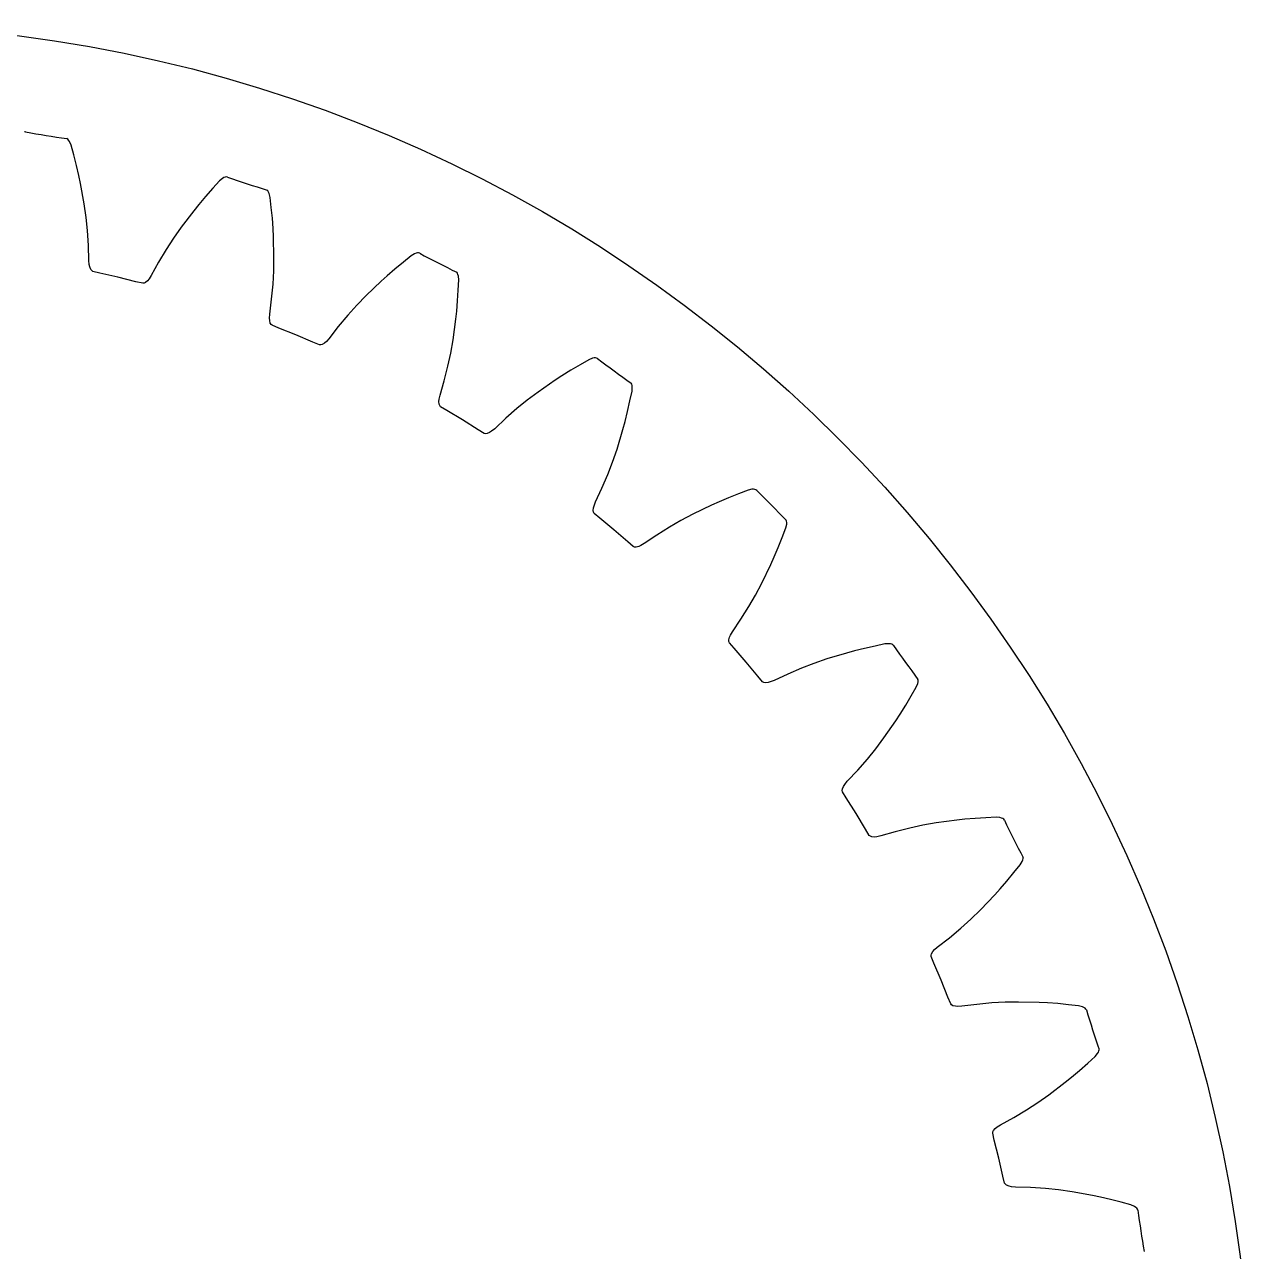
# Model space of a CAD drawing. Extents: x -33.8 to 33.8, y -33.8 to 33.8.
# Drawn here: x 4.42 to 33.75, y 4.42 to 33.75 of the extents above; entities that cross this region are included whole.
import ezdxf

# ---------------------------------------------------------------- set-up
doc = ezdxf.new("R2010")
doc.units = 0

msp = doc.modelspace()

# ---------------------------------------------------------------- linework, layer by layer
msp.add_circle((0, 0), 33.75)
msp.add_circle((0, 0), 33.75)
at = {"layer": 'layer0'}
for p, q in [((4.448, 31.184), (4.422, 31.183)), ((5.454, 31.007), (5.431, 31.024)), ((5.476, 30.983), (5.454, 31.007)), ((5.497, 30.951), (5.476, 30.983)), ((5.534, 30.864), (5.497, 30.951)), ((5.598, 30.632), (5.534, 30.864)), ((5.662, 30.379), (5.598, 30.632)), ((5.718, 30.14), (5.662, 30.379)), ((5.758, 29.949), (5.718, 30.14)), ((5.846, 29.461), (5.758, 29.949)), ((9.082, 30.013), (8.919, 29.835)), ((9.154, 30.073), (9.082, 30.013)), ((9.186, 30.092), (9.154, 30.073)), ((9.217, 30.104), (9.186, 30.092)), ((9.245, 30.108), (9.217, 30.104)), ((9.271, 30.105), (9.245, 30.108)), ((8.747, 29.638), (8.589, 29.451)), ((8.919, 29.835), (8.747, 29.638)), ((10.238, 29.772), (10.217, 29.792)), ((10.256, 29.745), (10.238, 29.772)), ((10.271, 29.71), (10.256, 29.745)), ((10.294, 29.619), (10.271, 29.71)), ((5.892, 29.141), (5.846, 29.461)), ((8.589, 29.451), (8.466, 29.298)), ((10.321, 29.38), (10.294, 29.619)), ((10.345, 29.119), (10.321, 29.38)), ((5.926, 28.823), (5.892, 29.141)), ((8.466, 29.298), (8.167, 28.904)), ((10.362, 28.874), (10.345, 29.119)), ((5.949, 28.468), (5.926, 28.823)), ((8.167, 28.904), (7.98, 28.64)), ((10.372, 28.679), (10.362, 28.874)), ((5.959, 28.106), (5.949, 28.468)), ((7.98, 28.64), (7.806, 28.372)), ((10.382, 28.184), (10.372, 28.679)), ((7.806, 28.372), (7.624, 28.066)), ((10.378, 27.86), (10.382, 28.184)), ((13.665, 28.222), (13.477, 28.072)), ((13.745, 28.271), (13.665, 28.222)), ((13.781, 28.285), (13.745, 28.271)), ((13.813, 28.291), (13.781, 28.285)), ((13.841, 28.291), (13.813, 28.291)), ((13.867, 28.284), (13.841, 28.291)), ((5.969, 28.011), (5.959, 28.106)), ((5.982, 27.958), (5.969, 28.011)), ((6.007, 27.897), (5.982, 27.958)), ((6.028, 27.869), (6.007, 27.897)), ((6.057, 27.85), (6.028, 27.869)), ((7.624, 28.066), (7.45, 27.748)), ((13.275, 27.905), (13.09, 27.745)), ((13.477, 28.072), (13.275, 27.905)), ((6.224, 27.808), (6.057, 27.85)), ((6.653, 27.712), (6.224, 27.808)), ((7.079, 27.603), (6.653, 27.712)), ((6.653, 27.712), (6.653, 27.712)), ((7.247, 27.564), (7.079, 27.603)), ((7.313, 27.583), (7.281, 27.568)), ((7.363, 27.626), (7.313, 27.583)), ((7.398, 27.668), (7.363, 27.626)), ((7.45, 27.748), (7.398, 27.668)), ((10.362, 27.541), (10.378, 27.86)), ((12.945, 27.613), (12.588, 27.271)), ((13.09, 27.745), (12.945, 27.613)), ((14.769, 27.804), (14.752, 27.827)), ((14.783, 27.774), (14.769, 27.804)), ((14.792, 27.737), (14.783, 27.774)), ((14.79, 27.403), (14.8, 27.644)), ((14.8, 27.644), (14.792, 27.737)), ((7.281, 27.568), (7.247, 27.564)), ((10.329, 27.187), (10.362, 27.541)), ((14.773, 27.142), (14.79, 27.403)), ((10.282, 26.828), (10.329, 27.187)), ((12.362, 27.039), (12.148, 26.801)), ((12.588, 27.271), (12.362, 27.039)), ((14.752, 26.898), (14.773, 27.142)), ((10.278, 26.733), (10.282, 26.828)), ((10.282, 26.678), (10.278, 26.733)), ((12.148, 26.801), (11.92, 26.528)), ((14.664, 26.213), (14.731, 26.704)), ((14.731, 26.704), (14.752, 26.898)), ((10.297, 26.614), (10.282, 26.678)), ((10.314, 26.583), (10.297, 26.614)), ((10.339, 26.56), (10.314, 26.583)), ((10.498, 26.492), (10.339, 26.56)), ((10.906, 26.33), (10.498, 26.492)), ((11.92, 26.528), (11.699, 26.241)), ((11.31, 26.156), (10.906, 26.33)), ((10.906, 26.33), (10.906, 26.33)), ((11.469, 26.091), (11.31, 26.156)), ((11.594, 26.134), (11.538, 26.1)), ((11.636, 26.17), (11.594, 26.134)), ((11.699, 26.241), (11.636, 26.17)), ((14.609, 25.894), (14.664, 26.213)), ((11.504, 26.09), (11.469, 26.091)), ((11.538, 26.1), (11.504, 26.09)), ((14.543, 25.581), (14.609, 25.894)), ((14.455, 25.237), (14.543, 25.581)), ((17.702, 25.619), (17.477, 25.485)), ((17.912, 25.737), (17.702, 25.619)), ((17.999, 25.773), (17.912, 25.737)), ((18.036, 25.781), (17.999, 25.773)), ((18.068, 25.782), (18.036, 25.781)), ((18.097, 25.777), (18.068, 25.782)), ((18.121, 25.766), (18.097, 25.777)), ((14.353, 24.889), (14.455, 25.237)), ((17.106, 25.248), (16.699, 24.966)), ((17.269, 25.355), (17.106, 25.248)), ((17.477, 25.485), (17.269, 25.355)), ((16.699, 24.966), (16.439, 24.772)), ((18.894, 24.752), (18.943, 24.988)), ((18.937, 25.151), (18.923, 25.177)), ((18.945, 25.12), (18.937, 25.151)), ((18.943, 24.988), (18.949, 25.082)), ((18.949, 25.082), (18.945, 25.12)), ((14.328, 24.741), (14.333, 24.796)), ((14.333, 24.676), (14.328, 24.741)), ((14.333, 24.796), (14.353, 24.889)), ((14.345, 24.642), (14.333, 24.676)), ((14.367, 24.615), (14.345, 24.642)), ((16.439, 24.772), (16.191, 24.571)), ((18.837, 24.497), (18.894, 24.752)), ((14.513, 24.524), (14.367, 24.615)), ((14.891, 24.3), (14.513, 24.524)), ((16.191, 24.571), (15.924, 24.337)), ((18.778, 24.259), (18.837, 24.497)), ((15.262, 24.065), (14.891, 24.3)), ((14.891, 24.3), (14.891, 24.3)), ((15.41, 23.976), (15.262, 24.065)), ((15.66, 24.088), (15.586, 24.028)), ((15.924, 24.337), (15.66, 24.088)), ((18.584, 23.596), (18.727, 24.07)), ((18.727, 24.07), (18.778, 24.259)), ((15.444, 23.969), (15.41, 23.976)), ((15.479, 23.974), (15.444, 23.969)), ((15.539, 23.999), (15.479, 23.974)), ((15.586, 24.028), (15.539, 23.999)), ((18.479, 23.29), (18.584, 23.596)), ((18.365, 22.991), (18.479, 23.29)), ((18.225, 22.665), (18.365, 22.991)), ((18.069, 22.337), (18.225, 22.665)), ((21.717, 22.618), (21.492, 22.534)), ((21.809, 22.64), (21.717, 22.618)), ((21.847, 22.642), (21.809, 22.64)), ((21.879, 22.638), (21.847, 22.642)), ((21.906, 22.629), (21.879, 22.638)), ((21.928, 22.614), (21.906, 22.629)), ((18.035, 22.248), (18.069, 22.337)), ((21.023, 22.342), (20.845, 22.261)), ((21.249, 22.437), (21.023, 22.342)), ((21.492, 22.534), (21.249, 22.437)), ((18.017, 22.13), (18.022, 22.195)), ((18.023, 22.095), (18.017, 22.13)), ((18.022, 22.195), (18.035, 22.248)), ((18.041, 22.065), (18.023, 22.095)), ((18.17, 21.952), (18.041, 22.065)), ((20.399, 22.046), (20.112, 21.895)), ((20.845, 22.261), (20.399, 22.046)), ((18.509, 21.671), (18.17, 21.952)), ((19.835, 21.736), (19.535, 21.546)), ((20.112, 21.895), (19.835, 21.736)), ((22.534, 21.492), (22.618, 21.717)), ((22.618, 21.717), (22.64, 21.809)), ((22.638, 21.879), (22.629, 21.906)), ((22.642, 21.847), (22.638, 21.879)), ((22.64, 21.809), (22.642, 21.847)), ((18.839, 21.381), (18.509, 21.671)), ((18.509, 21.671), (18.509, 21.671)), ((19.535, 21.546), (19.236, 21.341)), ((22.437, 21.249), (22.534, 21.492)), ((18.971, 21.27), (18.839, 21.381)), ((19.003, 21.258), (18.971, 21.27)), ((19.039, 21.257), (19.003, 21.258)), ((19.102, 21.273), (19.039, 21.257)), ((19.153, 21.294), (19.102, 21.273)), ((19.236, 21.341), (19.153, 21.294)), ((22.342, 21.023), (22.437, 21.249)), ((22.046, 20.399), (22.261, 20.845)), ((22.261, 20.845), (22.342, 21.023)), ((21.895, 20.112), (22.046, 20.399)), ((21.736, 19.835), (21.895, 20.112)), ((21.546, 19.535), (21.736, 19.835)), ((21.341, 19.236), (21.546, 19.535)), ((21.257, 19.039), (21.273, 19.102)), ((21.273, 19.102), (21.294, 19.153)), ((21.294, 19.153), (21.341, 19.236)), ((21.258, 19.003), (21.257, 19.039)), ((21.27, 18.971), (21.258, 19.003)), ((21.381, 18.839), (21.27, 18.971)), ((21.671, 18.509), (21.381, 18.839)), ((24.259, 18.778), (24.07, 18.727)), ((24.497, 18.837), (24.259, 18.778)), ((24.752, 18.894), (24.497, 18.837)), ((24.988, 18.943), (24.752, 18.894)), ((25.082, 18.949), (24.988, 18.943)), ((25.12, 18.945), (25.082, 18.949)), ((25.151, 18.937), (25.12, 18.945)), ((25.177, 18.923), (25.151, 18.937)), ((25.196, 18.905), (25.177, 18.923)), ((21.952, 18.17), (21.671, 18.509)), ((21.671, 18.509), (21.671, 18.509)), ((23.29, 18.479), (22.991, 18.365)), ((23.596, 18.584), (23.29, 18.479)), ((24.07, 18.727), (23.596, 18.584)), ((22.665, 18.225), (22.337, 18.069)), ((22.991, 18.365), (22.665, 18.225)), ((22.065, 18.041), (21.952, 18.17)), ((22.095, 18.023), (22.065, 18.041)), ((22.13, 18.017), (22.095, 18.023)), ((22.195, 18.022), (22.13, 18.017)), ((22.248, 18.035), (22.195, 18.022)), ((22.337, 18.069), (22.248, 18.035)), ((25.619, 17.702), (25.737, 17.912)), ((25.737, 17.912), (25.773, 17.999)), ((25.773, 17.999), (25.781, 18.036)), ((25.782, 18.068), (25.777, 18.097)), ((25.781, 18.036), (25.782, 18.068)), ((25.485, 17.477), (25.619, 17.702)), ((25.355, 17.269), (25.485, 17.477)), ((24.966, 16.699), (25.248, 17.106)), ((25.248, 17.106), (25.355, 17.269)), ((24.571, 16.191), (24.772, 16.439)), ((24.772, 16.439), (24.966, 16.699)), ((24.337, 15.924), (24.571, 16.191)), ((24.088, 15.66), (24.337, 15.924)), ((23.999, 15.539), (24.028, 15.586)), ((24.028, 15.586), (24.088, 15.66)), ((23.969, 15.444), (23.974, 15.479)), ((23.976, 15.41), (23.969, 15.444)), ((23.974, 15.479), (23.999, 15.539)), ((24.065, 15.262), (23.976, 15.41)), ((24.3, 14.891), (24.065, 15.262)), ((24.524, 14.513), (24.3, 14.891)), ((24.3, 14.891), (24.3, 14.891)), ((26.704, 14.731), (26.213, 14.664)), ((26.898, 14.752), (26.704, 14.731)), ((27.142, 14.773), (26.898, 14.752)), ((27.403, 14.79), (27.142, 14.773)), ((27.644, 14.8), (27.403, 14.79)), ((27.737, 14.792), (27.644, 14.8)), ((27.774, 14.783), (27.737, 14.792)), ((27.804, 14.769), (27.774, 14.783)), ((27.827, 14.752), (27.804, 14.769)), ((27.843, 14.731), (27.827, 14.752)), ((24.615, 14.367), (24.524, 14.513)), ((25.237, 14.455), (24.889, 14.353)), ((25.581, 14.543), (25.237, 14.455)), ((25.894, 14.609), (25.581, 14.543)), ((26.213, 14.664), (25.894, 14.609)), ((24.642, 14.345), (24.615, 14.367)), ((24.676, 14.333), (24.642, 14.345)), ((24.741, 14.328), (24.676, 14.333)), ((24.796, 14.333), (24.741, 14.328)), ((24.889, 14.353), (24.796, 14.333)), ((28.285, 13.781), (28.291, 13.813)), ((28.291, 13.813), (28.291, 13.841)), ((28.072, 13.477), (28.222, 13.665)), ((28.222, 13.665), (28.271, 13.745)), ((28.271, 13.745), (28.285, 13.781)), ((27.745, 13.09), (27.905, 13.275)), ((27.905, 13.275), (28.072, 13.477)), ((27.271, 12.588), (27.613, 12.945)), ((27.613, 12.945), (27.745, 13.09)), ((26.801, 12.148), (27.039, 12.362)), ((27.039, 12.362), (27.271, 12.588)), ((26.528, 11.92), (26.801, 12.148)), ((26.241, 11.699), (26.528, 11.92)), ((26.09, 11.504), (26.1, 11.538)), ((26.091, 11.469), (26.09, 11.504)), ((26.156, 11.31), (26.091, 11.469)), ((26.1, 11.538), (26.134, 11.594)), ((26.134, 11.594), (26.17, 11.636)), ((26.17, 11.636), (26.241, 11.699)), ((26.33, 10.906), (26.156, 11.31)), ((26.492, 10.498), (26.33, 10.906)), ((26.33, 10.906), (26.33, 10.906)), ((26.56, 10.339), (26.492, 10.498)), ((26.583, 10.314), (26.56, 10.339)), ((26.614, 10.297), (26.583, 10.314)), ((26.678, 10.282), (26.614, 10.297)), ((26.733, 10.278), (26.678, 10.282)), ((26.828, 10.282), (26.733, 10.278)), ((27.187, 10.329), (26.828, 10.282)), ((27.541, 10.362), (27.187, 10.329)), ((27.86, 10.378), (27.541, 10.362)), ((28.184, 10.382), (27.86, 10.378)), ((28.679, 10.372), (28.184, 10.382)), ((28.874, 10.362), (28.679, 10.372)), ((29.119, 10.345), (28.874, 10.362)), ((29.38, 10.321), (29.119, 10.345)), ((29.619, 10.294), (29.38, 10.321)), ((29.71, 10.271), (29.619, 10.294)), ((29.745, 10.256), (29.71, 10.271)), ((29.772, 10.238), (29.745, 10.256)), ((29.792, 10.217), (29.772, 10.238)), ((29.805, 10.194), (29.792, 10.217)), ((30.013, 9.082), (30.073, 9.154)), ((30.073, 9.154), (30.092, 9.186)), ((30.092, 9.186), (30.104, 9.217)), ((30.104, 9.217), (30.108, 9.245)), ((29.638, 8.747), (29.835, 8.919)), ((29.835, 8.919), (30.013, 9.082)), ((29.298, 8.466), (29.451, 8.589)), ((29.451, 8.589), (29.638, 8.747)), ((28.904, 8.167), (29.298, 8.466)), ((28.372, 7.806), (28.64, 7.98)), ((28.64, 7.98), (28.904, 8.167)), ((28.066, 7.624), (28.372, 7.806)), ((27.583, 7.313), (27.626, 7.363)), ((27.626, 7.363), (27.668, 7.398)), ((27.668, 7.398), (27.748, 7.45)), ((27.748, 7.45), (28.066, 7.624)), ((27.564, 7.247), (27.568, 7.281)), ((27.603, 7.079), (27.564, 7.247)), ((27.568, 7.281), (27.583, 7.313)), ((27.712, 6.653), (27.603, 7.079)), ((27.808, 6.224), (27.712, 6.653)), ((27.712, 6.653), (27.712, 6.653)), ((27.85, 6.057), (27.808, 6.224)), ((27.869, 6.028), (27.85, 6.057)), ((27.897, 6.007), (27.869, 6.028)), ((27.958, 5.982), (27.897, 6.007)), ((28.011, 5.969), (27.958, 5.982)), ((28.106, 5.959), (28.011, 5.969)), ((28.468, 5.949), (28.106, 5.959)), ((28.823, 5.926), (28.468, 5.949)), ((29.141, 5.892), (28.823, 5.926)), ((29.461, 5.846), (29.141, 5.892)), ((29.949, 5.758), (29.461, 5.846)), ((30.14, 5.718), (29.949, 5.758)), ((30.379, 5.662), (30.14, 5.718)), ((30.632, 5.598), (30.379, 5.662)), ((30.864, 5.534), (30.632, 5.598)), ((30.951, 5.497), (30.864, 5.534)), ((30.983, 5.476), (30.951, 5.497)), ((31.007, 5.454), (30.983, 5.476)), ((31.024, 5.431), (31.007, 5.454)), ((31.033, 5.406), (31.024, 5.431))]:
    msp.add_line(p, q, dxfattribs=at)
for centre, start, end in [((10.384, 64.408), 259.8703, 261.5614), ((20.332, 61.991), 250.8703, 252.5614), ((29.779, 58.047), 241.8703, 243.5614), ((38.493, 52.674), 232.8703, 234.5614), ((46.259, 46.004), 223.8703, 225.5614), ((52.886, 38.201), 214.8703, 216.5614), ((58.211, 29.458), 205.8703, 207.5614), ((62.102, 19.989), 196.8703, 198.5614), ((64.465, 10.028), 187.8703, 189.5614)]:
    msp.add_arc(centre, 33.75, start, end, dxfattribs=at)
at = {"layer": 'layer1'}
for p, q in [((4.448, 31.184), (4.422, 31.183)), ((5.454, 31.007), (5.431, 31.024)), ((5.476, 30.983), (5.454, 31.007)), ((5.497, 30.951), (5.476, 30.983)), ((5.534, 30.864), (5.497, 30.951)), ((5.598, 30.632), (5.534, 30.864)), ((5.662, 30.379), (5.598, 30.632)), ((5.718, 30.14), (5.662, 30.379)), ((5.758, 29.949), (5.718, 30.14)), ((5.846, 29.461), (5.758, 29.949)), ((9.082, 30.013), (8.919, 29.835)), ((9.154, 30.073), (9.082, 30.013)), ((9.186, 30.092), (9.154, 30.073)), ((9.217, 30.104), (9.186, 30.092)), ((9.245, 30.108), (9.217, 30.104)), ((9.271, 30.105), (9.245, 30.108)), ((8.747, 29.638), (8.589, 29.451)), ((8.919, 29.835), (8.747, 29.638)), ((10.238, 29.772), (10.217, 29.792)), ((10.256, 29.745), (10.238, 29.772)), ((10.271, 29.71), (10.256, 29.745)), ((10.294, 29.619), (10.271, 29.71)), ((5.892, 29.141), (5.846, 29.461)), ((8.589, 29.451), (8.466, 29.298)), ((10.321, 29.38), (10.294, 29.619)), ((10.345, 29.119), (10.321, 29.38)), ((5.926, 28.823), (5.892, 29.141)), ((8.466, 29.298), (8.167, 28.904)), ((10.362, 28.874), (10.345, 29.119)), ((5.949, 28.468), (5.926, 28.823)), ((8.167, 28.904), (7.98, 28.64)), ((10.372, 28.679), (10.362, 28.874)), ((5.959, 28.106), (5.949, 28.468)), ((7.98, 28.64), (7.806, 28.372)), ((10.382, 28.184), (10.372, 28.679)), ((7.806, 28.372), (7.624, 28.066)), ((10.378, 27.86), (10.382, 28.184)), ((13.665, 28.222), (13.477, 28.072)), ((13.745, 28.271), (13.665, 28.222)), ((13.781, 28.285), (13.745, 28.271)), ((13.813, 28.291), (13.781, 28.285)), ((13.841, 28.291), (13.813, 28.291)), ((13.867, 28.284), (13.841, 28.291)), ((5.969, 28.011), (5.959, 28.106)), ((5.982, 27.958), (5.969, 28.011)), ((6.007, 27.897), (5.982, 27.958)), ((6.028, 27.869), (6.007, 27.897)), ((6.057, 27.85), (6.028, 27.869)), ((7.624, 28.066), (7.45, 27.748)), ((13.275, 27.905), (13.09, 27.745)), ((13.477, 28.072), (13.275, 27.905)), ((6.224, 27.808), (6.057, 27.85)), ((6.653, 27.712), (6.224, 27.808)), ((7.079, 27.603), (6.653, 27.712)), ((6.653, 27.712), (6.653, 27.712)), ((7.247, 27.564), (7.079, 27.603)), ((7.313, 27.583), (7.281, 27.568)), ((7.363, 27.626), (7.313, 27.583)), ((7.398, 27.668), (7.363, 27.626)), ((7.45, 27.748), (7.398, 27.668)), ((10.362, 27.541), (10.378, 27.86)), ((12.945, 27.613), (12.588, 27.271)), ((13.09, 27.745), (12.945, 27.613)), ((14.769, 27.804), (14.752, 27.827)), ((14.783, 27.774), (14.769, 27.804)), ((14.792, 27.737), (14.783, 27.774)), ((14.79, 27.403), (14.8, 27.644)), ((14.8, 27.644), (14.792, 27.737)), ((7.281, 27.568), (7.247, 27.564)), ((10.329, 27.187), (10.362, 27.541)), ((14.773, 27.142), (14.79, 27.403)), ((10.282, 26.828), (10.329, 27.187)), ((12.362, 27.039), (12.148, 26.801)), ((12.588, 27.271), (12.362, 27.039)), ((14.752, 26.898), (14.773, 27.142)), ((10.278, 26.733), (10.282, 26.828)), ((10.282, 26.678), (10.278, 26.733)), ((12.148, 26.801), (11.92, 26.528)), ((14.664, 26.213), (14.731, 26.704)), ((14.731, 26.704), (14.752, 26.898)), ((10.297, 26.614), (10.282, 26.678)), ((10.314, 26.583), (10.297, 26.614)), ((10.339, 26.56), (10.314, 26.583)), ((10.498, 26.492), (10.339, 26.56)), ((10.906, 26.33), (10.498, 26.492)), ((11.92, 26.528), (11.699, 26.241)), ((11.31, 26.156), (10.906, 26.33)), ((10.906, 26.33), (10.906, 26.33)), ((11.469, 26.091), (11.31, 26.156)), ((11.594, 26.134), (11.538, 26.1)), ((11.636, 26.17), (11.594, 26.134)), ((11.699, 26.241), (11.636, 26.17)), ((14.609, 25.894), (14.664, 26.213)), ((11.504, 26.09), (11.469, 26.091)), ((11.538, 26.1), (11.504, 26.09)), ((14.543, 25.581), (14.609, 25.894)), ((14.455, 25.237), (14.543, 25.581)), ((17.702, 25.619), (17.477, 25.485)), ((17.912, 25.737), (17.702, 25.619)), ((17.999, 25.773), (17.912, 25.737)), ((18.036, 25.781), (17.999, 25.773)), ((18.068, 25.782), (18.036, 25.781)), ((18.097, 25.777), (18.068, 25.782)), ((18.121, 25.766), (18.097, 25.777)), ((14.353, 24.889), (14.455, 25.237)), ((17.106, 25.248), (16.699, 24.966)), ((17.269, 25.355), (17.106, 25.248)), ((17.477, 25.485), (17.269, 25.355)), ((16.699, 24.966), (16.439, 24.772)), ((18.894, 24.752), (18.943, 24.988)), ((18.937, 25.151), (18.923, 25.177)), ((18.945, 25.12), (18.937, 25.151)), ((18.943, 24.988), (18.949, 25.082)), ((18.949, 25.082), (18.945, 25.12)), ((14.328, 24.741), (14.333, 24.796)), ((14.333, 24.676), (14.328, 24.741)), ((14.333, 24.796), (14.353, 24.889)), ((14.345, 24.642), (14.333, 24.676)), ((14.367, 24.615), (14.345, 24.642)), ((16.439, 24.772), (16.191, 24.571)), ((18.837, 24.497), (18.894, 24.752)), ((14.513, 24.524), (14.367, 24.615)), ((14.891, 24.3), (14.513, 24.524)), ((16.191, 24.571), (15.924, 24.337)), ((18.778, 24.259), (18.837, 24.497)), ((15.262, 24.065), (14.891, 24.3)), ((14.891, 24.3), (14.891, 24.3)), ((15.41, 23.976), (15.262, 24.065)), ((15.66, 24.088), (15.586, 24.028)), ((15.924, 24.337), (15.66, 24.088)), ((18.584, 23.596), (18.727, 24.07)), ((18.727, 24.07), (18.778, 24.259)), ((15.444, 23.969), (15.41, 23.976)), ((15.479, 23.974), (15.444, 23.969)), ((15.539, 23.999), (15.479, 23.974)), ((15.586, 24.028), (15.539, 23.999)), ((18.479, 23.29), (18.584, 23.596)), ((18.365, 22.991), (18.479, 23.29)), ((18.225, 22.665), (18.365, 22.991)), ((18.069, 22.337), (18.225, 22.665)), ((21.717, 22.618), (21.492, 22.534)), ((21.809, 22.64), (21.717, 22.618)), ((21.847, 22.642), (21.809, 22.64)), ((21.879, 22.638), (21.847, 22.642)), ((21.906, 22.629), (21.879, 22.638)), ((21.928, 22.614), (21.906, 22.629)), ((18.035, 22.248), (18.069, 22.337)), ((21.023, 22.342), (20.845, 22.261)), ((21.249, 22.437), (21.023, 22.342)), ((21.492, 22.534), (21.249, 22.437)), ((18.017, 22.13), (18.022, 22.195)), ((18.023, 22.095), (18.017, 22.13)), ((18.022, 22.195), (18.035, 22.248)), ((18.041, 22.065), (18.023, 22.095)), ((18.17, 21.952), (18.041, 22.065)), ((20.399, 22.046), (20.112, 21.895)), ((20.845, 22.261), (20.399, 22.046)), ((18.509, 21.671), (18.17, 21.952)), ((19.835, 21.736), (19.535, 21.546)), ((20.112, 21.895), (19.835, 21.736)), ((22.534, 21.492), (22.618, 21.717)), ((22.618, 21.717), (22.64, 21.809)), ((22.638, 21.879), (22.629, 21.906)), ((22.642, 21.847), (22.638, 21.879)), ((22.64, 21.809), (22.642, 21.847)), ((18.839, 21.381), (18.509, 21.671)), ((18.509, 21.671), (18.509, 21.671)), ((19.535, 21.546), (19.236, 21.341)), ((22.437, 21.249), (22.534, 21.492)), ((18.971, 21.27), (18.839, 21.381)), ((19.003, 21.258), (18.971, 21.27)), ((19.039, 21.257), (19.003, 21.258)), ((19.102, 21.273), (19.039, 21.257)), ((19.153, 21.294), (19.102, 21.273)), ((19.236, 21.341), (19.153, 21.294)), ((22.342, 21.023), (22.437, 21.249)), ((22.046, 20.399), (22.261, 20.845)), ((22.261, 20.845), (22.342, 21.023)), ((21.895, 20.112), (22.046, 20.399)), ((21.736, 19.835), (21.895, 20.112)), ((21.546, 19.535), (21.736, 19.835)), ((21.341, 19.236), (21.546, 19.535)), ((21.257, 19.039), (21.273, 19.102)), ((21.273, 19.102), (21.294, 19.153)), ((21.294, 19.153), (21.341, 19.236)), ((21.258, 19.003), (21.257, 19.039)), ((21.27, 18.971), (21.258, 19.003)), ((21.381, 18.839), (21.27, 18.971)), ((21.671, 18.509), (21.381, 18.839)), ((24.259, 18.778), (24.07, 18.727)), ((24.497, 18.837), (24.259, 18.778)), ((24.752, 18.894), (24.497, 18.837)), ((24.988, 18.943), (24.752, 18.894)), ((25.082, 18.949), (24.988, 18.943)), ((25.12, 18.945), (25.082, 18.949)), ((25.151, 18.937), (25.12, 18.945)), ((25.177, 18.923), (25.151, 18.937)), ((25.196, 18.905), (25.177, 18.923)), ((21.952, 18.17), (21.671, 18.509)), ((21.671, 18.509), (21.671, 18.509)), ((23.29, 18.479), (22.991, 18.365)), ((23.596, 18.584), (23.29, 18.479)), ((24.07, 18.727), (23.596, 18.584)), ((22.665, 18.225), (22.337, 18.069)), ((22.991, 18.365), (22.665, 18.225)), ((22.065, 18.041), (21.952, 18.17)), ((22.095, 18.023), (22.065, 18.041)), ((22.13, 18.017), (22.095, 18.023)), ((22.195, 18.022), (22.13, 18.017)), ((22.248, 18.035), (22.195, 18.022)), ((22.337, 18.069), (22.248, 18.035)), ((25.619, 17.702), (25.737, 17.912)), ((25.737, 17.912), (25.773, 17.999)), ((25.773, 17.999), (25.781, 18.036)), ((25.782, 18.068), (25.777, 18.097)), ((25.781, 18.036), (25.782, 18.068)), ((25.485, 17.477), (25.619, 17.702)), ((25.355, 17.269), (25.485, 17.477)), ((24.966, 16.699), (25.248, 17.106)), ((25.248, 17.106), (25.355, 17.269)), ((24.571, 16.191), (24.772, 16.439)), ((24.772, 16.439), (24.966, 16.699)), ((24.337, 15.924), (24.571, 16.191)), ((24.088, 15.66), (24.337, 15.924)), ((23.999, 15.539), (24.028, 15.586)), ((24.028, 15.586), (24.088, 15.66)), ((23.969, 15.444), (23.974, 15.479)), ((23.976, 15.41), (23.969, 15.444)), ((23.974, 15.479), (23.999, 15.539)), ((24.065, 15.262), (23.976, 15.41)), ((24.3, 14.891), (24.065, 15.262)), ((24.524, 14.513), (24.3, 14.891)), ((24.3, 14.891), (24.3, 14.891)), ((26.704, 14.731), (26.213, 14.664)), ((26.898, 14.752), (26.704, 14.731)), ((27.142, 14.773), (26.898, 14.752)), ((27.403, 14.79), (27.142, 14.773)), ((27.644, 14.8), (27.403, 14.79)), ((27.737, 14.792), (27.644, 14.8)), ((27.774, 14.783), (27.737, 14.792)), ((27.804, 14.769), (27.774, 14.783)), ((27.827, 14.752), (27.804, 14.769)), ((27.843, 14.731), (27.827, 14.752)), ((24.615, 14.367), (24.524, 14.513)), ((25.237, 14.455), (24.889, 14.353)), ((25.581, 14.543), (25.237, 14.455)), ((25.894, 14.609), (25.581, 14.543)), ((26.213, 14.664), (25.894, 14.609)), ((24.642, 14.345), (24.615, 14.367)), ((24.676, 14.333), (24.642, 14.345)), ((24.741, 14.328), (24.676, 14.333)), ((24.796, 14.333), (24.741, 14.328)), ((24.889, 14.353), (24.796, 14.333)), ((28.285, 13.781), (28.291, 13.813)), ((28.291, 13.813), (28.291, 13.841)), ((28.072, 13.477), (28.222, 13.665)), ((28.222, 13.665), (28.271, 13.745)), ((28.271, 13.745), (28.285, 13.781)), ((27.745, 13.09), (27.905, 13.275)), ((27.905, 13.275), (28.072, 13.477)), ((27.271, 12.588), (27.613, 12.945)), ((27.613, 12.945), (27.745, 13.09)), ((26.801, 12.148), (27.039, 12.362)), ((27.039, 12.362), (27.271, 12.588)), ((26.528, 11.92), (26.801, 12.148)), ((26.241, 11.699), (26.528, 11.92)), ((26.09, 11.504), (26.1, 11.538)), ((26.091, 11.469), (26.09, 11.504)), ((26.156, 11.31), (26.091, 11.469)), ((26.1, 11.538), (26.134, 11.594)), ((26.134, 11.594), (26.17, 11.636)), ((26.17, 11.636), (26.241, 11.699)), ((26.33, 10.906), (26.156, 11.31)), ((26.492, 10.498), (26.33, 10.906)), ((26.33, 10.906), (26.33, 10.906)), ((26.56, 10.339), (26.492, 10.498)), ((26.583, 10.314), (26.56, 10.339)), ((26.614, 10.297), (26.583, 10.314)), ((26.678, 10.282), (26.614, 10.297)), ((26.733, 10.278), (26.678, 10.282)), ((26.828, 10.282), (26.733, 10.278)), ((27.187, 10.329), (26.828, 10.282)), ((27.541, 10.362), (27.187, 10.329)), ((27.86, 10.378), (27.541, 10.362)), ((28.184, 10.382), (27.86, 10.378)), ((28.679, 10.372), (28.184, 10.382)), ((28.874, 10.362), (28.679, 10.372)), ((29.119, 10.345), (28.874, 10.362)), ((29.38, 10.321), (29.119, 10.345)), ((29.619, 10.294), (29.38, 10.321)), ((29.71, 10.271), (29.619, 10.294)), ((29.745, 10.256), (29.71, 10.271)), ((29.772, 10.238), (29.745, 10.256)), ((29.792, 10.217), (29.772, 10.238)), ((29.805, 10.194), (29.792, 10.217)), ((30.013, 9.082), (30.073, 9.154)), ((30.073, 9.154), (30.092, 9.186)), ((30.092, 9.186), (30.104, 9.217)), ((30.104, 9.217), (30.108, 9.245)), ((29.638, 8.747), (29.835, 8.919)), ((29.835, 8.919), (30.013, 9.082)), ((29.298, 8.466), (29.451, 8.589)), ((29.451, 8.589), (29.638, 8.747)), ((28.904, 8.167), (29.298, 8.466)), ((28.372, 7.806), (28.64, 7.98)), ((28.64, 7.98), (28.904, 8.167)), ((28.066, 7.624), (28.372, 7.806)), ((27.583, 7.313), (27.626, 7.363)), ((27.626, 7.363), (27.668, 7.398)), ((27.668, 7.398), (27.748, 7.45)), ((27.748, 7.45), (28.066, 7.624)), ((27.564, 7.247), (27.568, 7.281)), ((27.603, 7.079), (27.564, 7.247)), ((27.568, 7.281), (27.583, 7.313)), ((27.712, 6.653), (27.603, 7.079)), ((27.808, 6.224), (27.712, 6.653)), ((27.712, 6.653), (27.712, 6.653)), ((27.85, 6.057), (27.808, 6.224)), ((27.869, 6.028), (27.85, 6.057)), ((27.897, 6.007), (27.869, 6.028)), ((27.958, 5.982), (27.897, 6.007)), ((28.011, 5.969), (27.958, 5.982)), ((28.106, 5.959), (28.011, 5.969)), ((28.468, 5.949), (28.106, 5.959)), ((28.823, 5.926), (28.468, 5.949)), ((29.141, 5.892), (28.823, 5.926)), ((29.461, 5.846), (29.141, 5.892)), ((29.949, 5.758), (29.461, 5.846)), ((30.14, 5.718), (29.949, 5.758)), ((30.379, 5.662), (30.14, 5.718)), ((30.632, 5.598), (30.379, 5.662)), ((30.864, 5.534), (30.632, 5.598)), ((30.951, 5.497), (30.864, 5.534)), ((30.983, 5.476), (30.951, 5.497)), ((31.007, 5.454), (30.983, 5.476)), ((31.024, 5.431), (31.007, 5.454)), ((31.033, 5.406), (31.024, 5.431))]:
    msp.add_line(p, q, dxfattribs=at)
for centre, start, end in [((10.384, 64.408), 259.8703, 261.5614), ((20.332, 61.991), 250.8703, 252.5614), ((29.779, 58.047), 241.8703, 243.5614), ((38.493, 52.674), 232.8703, 234.5614), ((46.259, 46.004), 223.8703, 225.5614), ((52.886, 38.201), 214.8703, 216.5614), ((58.211, 29.458), 205.8703, 207.5614), ((62.102, 19.989), 196.8703, 198.5614), ((64.465, 10.028), 187.8703, 189.5614)]:
    msp.add_arc(centre, 33.75, start, end, dxfattribs=at)

doc.saveas('drawing.dxf')
